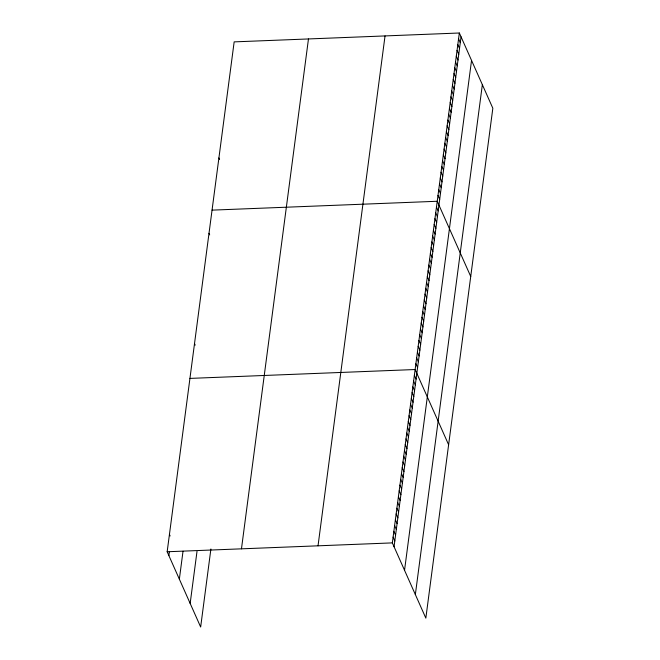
<?xml version="1.0" encoding="UTF-8"?>
<svg xmlns="http://www.w3.org/2000/svg" width="660" height="660" viewBox="0 0 660 660"><rect width="100%" height="100%" fill="white"/><g stroke="black" fill="none" stroke-linecap="round" stroke-linejoin="round"><path stroke-width="0.99" d="M210.903 548.988L200.656 627L167.161 551.76L234.16 41.877L459.343 33L492.838 108.24L425.84 618.123L392.345 542.891L459.343 33M168.861 555.588L169.373 551.735M179.355 579.158L183.026 551.224M190.162 603.438L197.002 551.43M241.469 548.831L308.467 38.948M318.029 545.82L385.036 35.929M394.053 546.719L461.051 36.828M404.539 570.281L471.545 60.398M415.354 594.561L482.353 84.67M212.05 210.136L437.233 201.267L470.737 276.499M189.94 378.403L415.123 369.526L448.627 444.766M167.161 551.76L392.345 542.891M458.584 38.8L460.284 42.636M457.817 44.608L459.525 48.436M457.058 50.407L458.766 54.235M456.291 56.207L457.999 60.035M455.532 62.007L457.24 65.843M454.773 67.815L456.472 71.643M454.006 73.615L455.713 77.443M453.247 79.415L454.946 83.251M452.48 85.222L454.187 89.05M451.72 91.022L453.428 94.85M450.962 96.822L452.661 100.65M450.194 102.63L451.902 106.458M449.435 108.43L451.135 112.258M448.668 114.23L450.376 118.057M447.909 120.029L449.617 123.865M447.142 125.837L448.849 129.665M446.383 131.637L448.09 135.465M445.624 137.437L447.323 141.273M444.856 143.245L446.564 147.073M444.097 149.044L445.805 152.873M443.33 154.844L445.038 158.672M442.571 160.644L444.279 164.48M441.812 166.452L443.512 170.28M441.045 172.252L442.753 176.08M440.286 178.051L441.986 181.888M439.519 183.859L441.227 187.688M438.76 189.659L440.467 193.487M438.001 195.459L439.7 199.287M436.474 207.067L438.174 210.895M435.707 212.866L437.415 216.695M434.948 218.666L436.656 222.502M434.181 224.474L435.889 228.302M433.422 230.274L435.13 234.102M432.663 236.074L434.362 239.91M431.896 241.882L433.603 245.71M431.137 247.681L432.836 251.51M430.369 253.481L432.077 257.309M429.611 259.281L431.318 263.117M428.852 265.089L430.551 268.917M428.084 270.889L429.792 274.717M427.325 276.688L429.025 280.525M426.558 282.497L428.266 286.325M425.799 288.296L427.507 292.124M425.04 294.096L426.739 297.924M424.273 299.904L425.981 303.732M423.514 305.704L425.213 309.532M422.746 311.503L424.454 315.332M421.987 317.303L423.695 321.139M421.22 323.111L422.928 326.939M420.461 328.911L422.169 332.739M419.702 334.711L421.402 338.539M418.935 340.519L420.643 344.347M418.176 346.318L419.875 350.147M417.409 352.118L419.116 355.946M416.65 357.918L418.358 361.754M415.891 363.726L417.59 367.554M414.364 375.301L416.072 379.137M413.605 381.084L415.313 384.912M412.846 386.859L414.554 390.695M412.087 392.642L413.795 396.47M411.328 398.417L413.036 402.253M410.57 404.2L412.277 408.028M409.81 409.975L411.518 413.803M409.051 415.759L410.759 419.587M408.292 421.534L409.992 425.362M407.534 427.317L409.233 431.145M406.774 433.092L408.474 436.92M406.015 438.867L407.715 442.703M405.257 444.65L406.956 448.478M404.498 450.425L406.197 454.261M403.738 456.209L405.438 460.036M402.979 461.983L404.679 465.811M402.212 467.767L403.92 471.595M401.453 473.542L403.161 477.37M400.694 479.325L402.402 483.153M399.935 485.1L401.643 488.928M399.176 490.883L400.884 494.711M398.417 496.658L400.125 500.486M397.658 502.433L399.366 506.269M396.899 508.216L398.607 512.044M396.14 513.991L397.848 517.828M395.381 519.775L397.089 523.603M394.622 525.55L396.33 529.378M393.863 531.333L395.571 535.161M393.104 537.108L394.812 540.936M218.905 157.913L219.59 159.448M208.997 233.343L209.682 234.877M194.51 343.588L195.195 345.122M169.438 534.427L170.115 535.961"/></g></svg>
